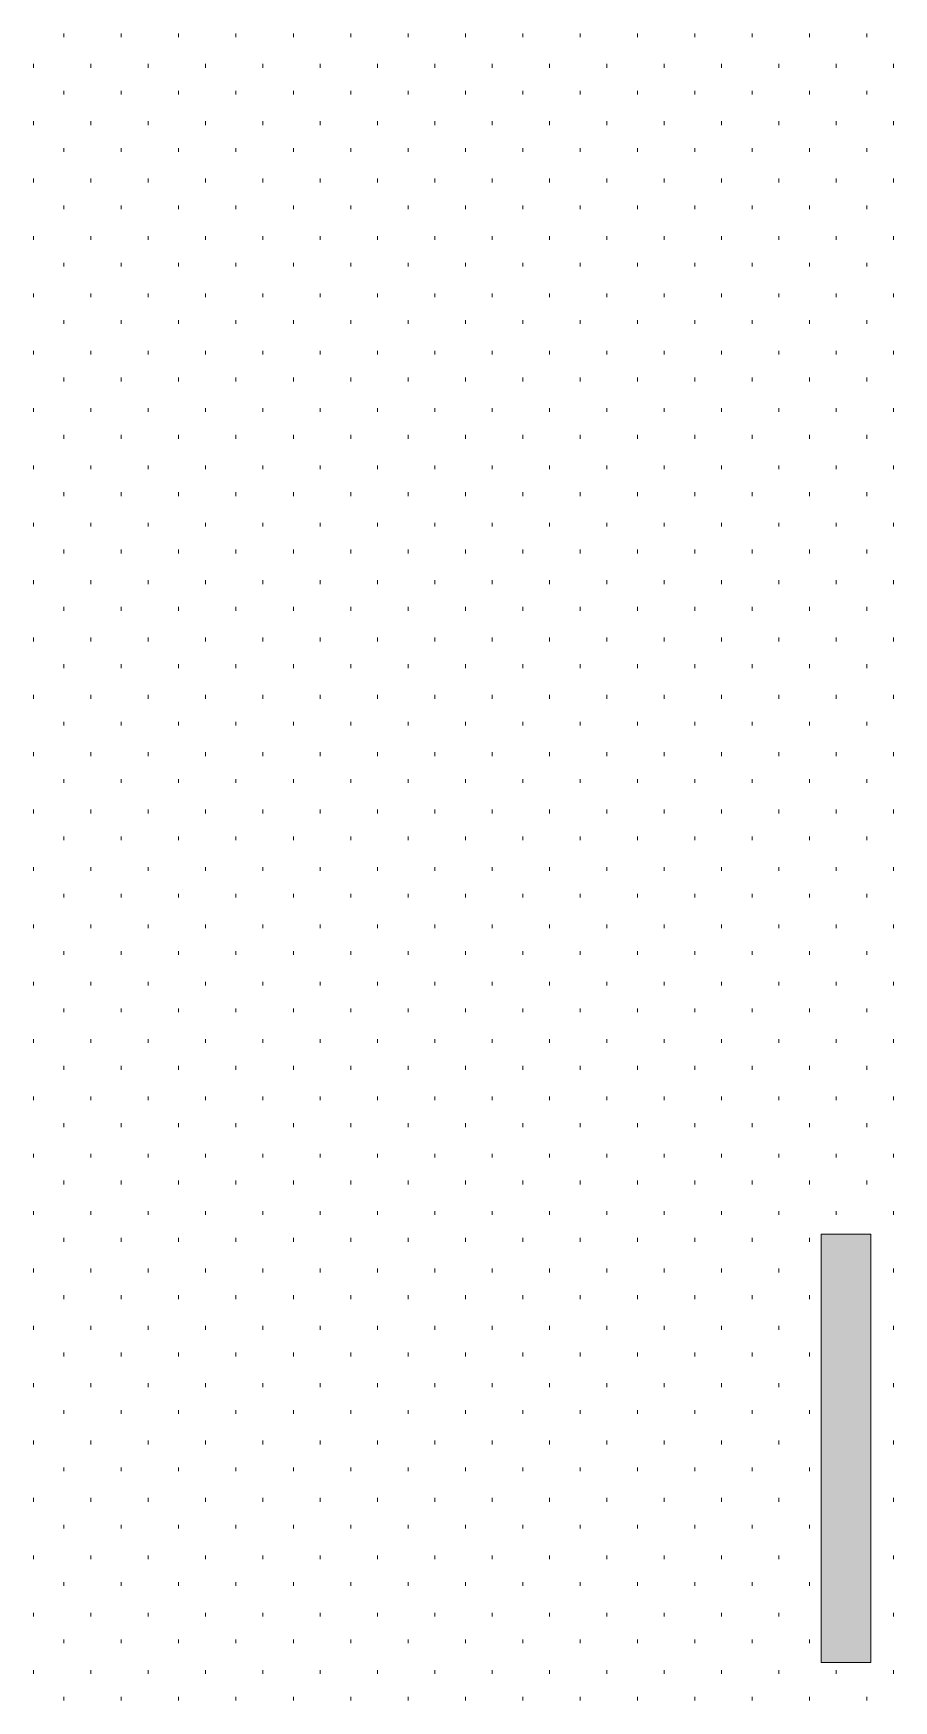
# Model space of a CAD drawing. Header units: inches. Extents: x -6061 to 13621, y -296 to 7483.
# Drawn here: x 12310.62 to 12328.64, y 699.77 to 734.69 of the extents above; entities that cross this region are included whole.
import ezdxf
from ezdxf.xclip import XClip

# ---------------------------------------------------------------- set-up
doc = ezdxf.new("R2010")
doc.units = ezdxf.units.IN
doc.header["$MEASUREMENT"] = 0
doc.header["$XCLIPFRAME"] = 0
doc.layers.get('0').update_dxf_attribs({"linetype": 'CONTINUOUS'})

# ---------------------------------------------------------------- blocks, each defined once
blk = doc.blocks.new('MF14391_3')
at = {"true_color": 0xffffff}
blk.add_hatch(color=7, dxfattribs=at).paths.add_polyline_path([(212.471, 477.986), (231.521, 477.986), (231.521, 527.431), (212.471, 527.431)])

msp = doc.modelspace()

# ---------------------------------------------------------------- linework, layer by layer
at = {"color": 7, "linetype": 'Continuous', "lineweight": 9, "true_color": 0xffffff}
for p, q in [((12311.26162, 734.60822), (12311.26162, 734.68831)), ((12312.46298, 734.60822), (12312.46298, 734.68831)), ((12313.66433, 734.60822), (12313.66433, 734.68831)), ((12314.86569, 734.60822), (12314.86569, 734.68831)), ((12316.06705, 734.60822), (12316.06705, 734.68831)), ((12317.26841, 734.60822), (12317.26841, 734.68831)), ((12318.46976, 734.60822), (12318.46976, 734.68831)), ((12319.67112, 734.60822), (12319.67112, 734.68831)), ((12320.87248, 734.60822), (12320.87248, 734.68831)), ((12322.07384, 734.60822), (12322.07384, 734.68831)), ((12323.27519, 734.60822), (12323.27519, 734.68831)), ((12324.47655, 734.60822), (12324.47655, 734.68831)), ((12325.67791, 734.60822), (12325.67791, 734.68831)), ((12326.87927, 734.60822), (12326.87927, 734.68831)), ((12328.08062, 734.60822), (12328.08062, 734.68831)), ((12310.6209, 733.9675), (12310.6209, 734.04759)), ((12311.82225, 733.9675), (12311.82225, 734.04759)), ((12313.02361, 733.9675), (12313.02361, 734.04759)), ((12314.22497, 733.9675), (12314.22497, 734.04759)), ((12315.42633, 733.9675), (12315.42633, 734.04759)), ((12316.62768, 733.9675), (12316.62768, 734.04759)), ((12317.82904, 733.9675), (12317.82904, 734.04759)), ((12319.0304, 733.9675), (12319.0304, 734.04759)), ((12320.23176, 733.9675), (12320.23176, 734.04759)), ((12321.43311, 733.9675), (12321.43311, 734.04759)), ((12322.63447, 733.9675), (12322.63447, 734.04759)), ((12323.83583, 733.9675), (12323.83583, 734.04759)), ((12325.03719, 733.9675), (12325.03719, 734.04759)), ((12326.23854, 733.9675), (12326.23854, 734.04759)), ((12327.4399, 733.9675), (12327.4399, 734.04759)), ((12328.64126, 733.9675), (12328.64126, 734.04759)), ((12311.26162, 733.40686), (12311.26162, 733.48696)), ((12312.46298, 733.40686), (12312.46298, 733.48696)), ((12313.66433, 733.40686), (12313.66433, 733.48696)), ((12314.86569, 733.40686), (12314.86569, 733.48696)), ((12316.06705, 733.40686), (12316.06705, 733.48696)), ((12317.26841, 733.40686), (12317.26841, 733.48696)), ((12318.46976, 733.40686), (12318.46976, 733.48696)), ((12319.67112, 733.40686), (12319.67112, 733.48696)), ((12320.87248, 733.40686), (12320.87248, 733.48696)), ((12322.07384, 733.40686), (12322.07384, 733.48696)), ((12323.27519, 733.40686), (12323.27519, 733.48696)), ((12324.47655, 733.40686), (12324.47655, 733.48696)), ((12325.67791, 733.40686), (12325.67791, 733.48696)), ((12326.87927, 733.40686), (12326.87927, 733.48696)), ((12328.08062, 733.40686), (12328.08062, 733.48696)), ((12310.6209, 732.76614), (12310.6209, 732.84623)), ((12311.82225, 732.76614), (12311.82225, 732.84623)), ((12313.02361, 732.76614), (12313.02361, 732.84623)), ((12314.22497, 732.76614), (12314.22497, 732.84623)), ((12315.42633, 732.76614), (12315.42633, 732.84623)), ((12316.62768, 732.76614), (12316.62768, 732.84623)), ((12317.82904, 732.76614), (12317.82904, 732.84623)), ((12319.0304, 732.76614), (12319.0304, 732.84623)), ((12320.23176, 732.76614), (12320.23176, 732.84623)), ((12321.43311, 732.76614), (12321.43311, 732.84623)), ((12322.63447, 732.76614), (12322.63447, 732.84623)), ((12323.83583, 732.76614), (12323.83583, 732.84623)), ((12325.03719, 732.76614), (12325.03719, 732.84623)), ((12326.23854, 732.76614), (12326.23854, 732.84623)), ((12327.4399, 732.76614), (12327.4399, 732.84623)), ((12328.64126, 732.76614), (12328.64126, 732.84623)), ((12311.26162, 732.20551), (12311.26162, 732.2856)), ((12312.46298, 732.20551), (12312.46298, 732.2856)), ((12313.66433, 732.20551), (12313.66433, 732.2856)), ((12314.86569, 732.20551), (12314.86569, 732.2856)), ((12316.06705, 732.20551), (12316.06705, 732.2856)), ((12317.26841, 732.20551), (12317.26841, 732.2856)), ((12318.46976, 732.20551), (12318.46976, 732.2856)), ((12319.67112, 732.20551), (12319.67112, 732.2856)), ((12320.87248, 732.20551), (12320.87248, 732.2856)), ((12322.07384, 732.20551), (12322.07384, 732.2856)), ((12323.27519, 732.20551), (12323.27519, 732.2856)), ((12324.47655, 732.20551), (12324.47655, 732.2856)), ((12325.67791, 732.20551), (12325.67791, 732.2856)), ((12326.87927, 732.20551), (12326.87927, 732.2856)), ((12328.08062, 732.20551), (12328.08062, 732.2856)), ((12310.6209, 731.56478), (12310.6209, 731.64487)), ((12311.82225, 731.56478), (12311.82225, 731.64487)), ((12313.02361, 731.56478), (12313.02361, 731.64487)), ((12314.22497, 731.56478), (12314.22497, 731.64487)), ((12315.42633, 731.56478), (12315.42633, 731.64487)), ((12316.62768, 731.56478), (12316.62768, 731.64487)), ((12317.82904, 731.56478), (12317.82904, 731.64487)), ((12319.0304, 731.56478), (12319.0304, 731.64487)), ((12320.23176, 731.56478), (12320.23176, 731.64487)), ((12321.43311, 731.56478), (12321.43311, 731.64487)), ((12322.63447, 731.56478), (12322.63447, 731.64487)), ((12323.83583, 731.56478), (12323.83583, 731.64487)), ((12325.03719, 731.56478), (12325.03719, 731.64487)), ((12326.23854, 731.56478), (12326.23854, 731.64487)), ((12327.4399, 731.56478), (12327.4399, 731.64487)), ((12328.64126, 731.56478), (12328.64126, 731.64487)), ((12311.26162, 731.00415), (12311.26162, 731.08424)), ((12312.46298, 731.00415), (12312.46298, 731.08424)), ((12313.66433, 731.00415), (12313.66433, 731.08424)), ((12314.86569, 731.00415), (12314.86569, 731.08424)), ((12316.06705, 731.00415), (12316.06705, 731.08424)), ((12317.26841, 731.00415), (12317.26841, 731.08424)), ((12318.46976, 731.00415), (12318.46976, 731.08424)), ((12319.67112, 731.00415), (12319.67112, 731.08424)), ((12320.87248, 731.00415), (12320.87248, 731.08424)), ((12322.07384, 731.00415), (12322.07384, 731.08424)), ((12323.27519, 731.00415), (12323.27519, 731.08424)), ((12324.47655, 731.00415), (12324.47655, 731.08424)), ((12325.67791, 731.00415), (12325.67791, 731.08424)), ((12326.87927, 731.00415), (12326.87927, 731.08424)), ((12328.08062, 731.00415), (12328.08062, 731.08424)), ((12310.6209, 730.36343), (12310.6209, 730.44352)), ((12311.82225, 730.36343), (12311.82225, 730.44352)), ((12313.02361, 730.36343), (12313.02361, 730.44352)), ((12314.22497, 730.36343), (12314.22497, 730.44352)), ((12315.42633, 730.36343), (12315.42633, 730.44352)), ((12316.62768, 730.36343), (12316.62768, 730.44352)), ((12317.82904, 730.36343), (12317.82904, 730.44352)), ((12319.0304, 730.36343), (12319.0304, 730.44352)), ((12320.23176, 730.36343), (12320.23176, 730.44352)), ((12321.43311, 730.36343), (12321.43311, 730.44352)), ((12322.63447, 730.36343), (12322.63447, 730.44352)), ((12323.83583, 730.36343), (12323.83583, 730.44352)), ((12325.03719, 730.36343), (12325.03719, 730.44352)), ((12326.23854, 730.36343), (12326.23854, 730.44352)), ((12327.4399, 730.36343), (12327.4399, 730.44352)), ((12328.64126, 730.36343), (12328.64126, 730.44352)), ((12311.26162, 729.80279), (12311.26162, 729.88288)), ((12312.46298, 729.80279), (12312.46298, 729.88288)), ((12313.66433, 729.80279), (12313.66433, 729.88288)), ((12314.86569, 729.80279), (12314.86569, 729.88288)), ((12316.06705, 729.80279), (12316.06705, 729.88288)), ((12317.26841, 729.80279), (12317.26841, 729.88288)), ((12318.46976, 729.80279), (12318.46976, 729.88288)), ((12319.67112, 729.80279), (12319.67112, 729.88288)), ((12320.87248, 729.80279), (12320.87248, 729.88288)), ((12322.07384, 729.80279), (12322.07384, 729.88288)), ((12323.27519, 729.80279), (12323.27519, 729.88288)), ((12324.47655, 729.80279), (12324.47655, 729.88288)), ((12325.67791, 729.80279), (12325.67791, 729.88288)), ((12326.87927, 729.80279), (12326.87927, 729.88288)), ((12328.08062, 729.80279), (12328.08062, 729.88288)), ((12310.6209, 729.16207), (12310.6209, 729.24216)), ((12311.82225, 729.16207), (12311.82225, 729.24216)), ((12313.02361, 729.16207), (12313.02361, 729.24216)), ((12314.22497, 729.16207), (12314.22497, 729.24216)), ((12315.42633, 729.16207), (12315.42633, 729.24216)), ((12316.62768, 729.16207), (12316.62768, 729.24216)), ((12317.82904, 729.16207), (12317.82904, 729.24216)), ((12319.0304, 729.16207), (12319.0304, 729.24216)), ((12320.23176, 729.16207), (12320.23176, 729.24216)), ((12321.43311, 729.16207), (12321.43311, 729.24216)), ((12322.63447, 729.16207), (12322.63447, 729.24216)), ((12323.83583, 729.16207), (12323.83583, 729.24216)), ((12325.03719, 729.16207), (12325.03719, 729.24216)), ((12326.23854, 729.16207), (12326.23854, 729.24216)), ((12327.4399, 729.16207), (12327.4399, 729.24216)), ((12328.64126, 729.16207), (12328.64126, 729.24216)), ((12311.26162, 728.60143), (12311.26162, 728.68153)), ((12312.46298, 728.60143), (12312.46298, 728.68153)), ((12313.66433, 728.60143), (12313.66433, 728.68153)), ((12314.86569, 728.60143), (12314.86569, 728.68153)), ((12316.06705, 728.60143), (12316.06705, 728.68153)), ((12317.26841, 728.60143), (12317.26841, 728.68153)), ((12318.46976, 728.60143), (12318.46976, 728.68153)), ((12319.67112, 728.60143), (12319.67112, 728.68153)), ((12320.87248, 728.60143), (12320.87248, 728.68153)), ((12322.07384, 728.60143), (12322.07384, 728.68153)), ((12323.27519, 728.60143), (12323.27519, 728.68153)), ((12324.47655, 728.60143), (12324.47655, 728.68153)), ((12325.67791, 728.60143), (12325.67791, 728.68153)), ((12326.87927, 728.60143), (12326.87927, 728.68153)), ((12328.08062, 728.60143), (12328.08062, 728.68153)), ((12310.6209, 727.96071), (12310.6209, 728.0408)), ((12311.82225, 727.96071), (12311.82225, 728.0408)), ((12313.02361, 727.96071), (12313.02361, 728.0408)), ((12314.22497, 727.96071), (12314.22497, 728.0408)), ((12315.42633, 727.96071), (12315.42633, 728.0408)), ((12316.62768, 727.96071), (12316.62768, 728.0408)), ((12317.82904, 727.96071), (12317.82904, 728.0408)), ((12319.0304, 727.96071), (12319.0304, 728.0408)), ((12320.23176, 727.96071), (12320.23176, 728.0408)), ((12321.43311, 727.96071), (12321.43311, 728.0408)), ((12322.63447, 727.96071), (12322.63447, 728.0408)), ((12323.83583, 727.96071), (12323.83583, 728.0408)), ((12325.03719, 727.96071), (12325.03719, 728.0408)), ((12326.23854, 727.96071), (12326.23854, 728.0408)), ((12327.4399, 727.96071), (12327.4399, 728.0408)), ((12328.64126, 727.96071), (12328.64126, 728.0408)), ((12311.26162, 727.40008), (12311.26162, 727.48017)), ((12312.46298, 727.40008), (12312.46298, 727.48017)), ((12313.66433, 727.40008), (12313.66433, 727.48017)), ((12314.86569, 727.40008), (12314.86569, 727.48017)), ((12316.06705, 727.40008), (12316.06705, 727.48017)), ((12317.26841, 727.40008), (12317.26841, 727.48017)), ((12318.46976, 727.40008), (12318.46976, 727.48017)), ((12319.67112, 727.40008), (12319.67112, 727.48017)), ((12320.87248, 727.40008), (12320.87248, 727.48017)), ((12322.07384, 727.40008), (12322.07384, 727.48017)), ((12323.27519, 727.40008), (12323.27519, 727.48017)), ((12324.47655, 727.40008), (12324.47655, 727.48017)), ((12325.67791, 727.40008), (12325.67791, 727.48017)), ((12326.87927, 727.40008), (12326.87927, 727.48017)), ((12328.08062, 727.40008), (12328.08062, 727.48017)), ((12310.6209, 726.75935), (12310.6209, 726.83944)), ((12311.82225, 726.75935), (12311.82225, 726.83944)), ((12313.02361, 726.75935), (12313.02361, 726.83944)), ((12314.22497, 726.75935), (12314.22497, 726.83944)), ((12315.42633, 726.75935), (12315.42633, 726.83944)), ((12316.62768, 726.75935), (12316.62768, 726.83944)), ((12317.82904, 726.75935), (12317.82904, 726.83944)), ((12319.0304, 726.75935), (12319.0304, 726.83944)), ((12320.23176, 726.75935), (12320.23176, 726.83944)), ((12321.43311, 726.75935), (12321.43311, 726.83944)), ((12322.63447, 726.75935), (12322.63447, 726.83944)), ((12323.83583, 726.75935), (12323.83583, 726.83944)), ((12325.03719, 726.75935), (12325.03719, 726.83944)), ((12326.23854, 726.75935), (12326.23854, 726.83944)), ((12327.4399, 726.75935), (12327.4399, 726.83944)), ((12328.64126, 726.75935), (12328.64126, 726.83944)), ((12311.26162, 726.19872), (12311.26162, 726.27881)), ((12312.46298, 726.19872), (12312.46298, 726.27881)), ((12313.66433, 726.19872), (12313.66433, 726.27881)), ((12314.86569, 726.19872), (12314.86569, 726.27881)), ((12316.06705, 726.19872), (12316.06705, 726.27881)), ((12317.26841, 726.19872), (12317.26841, 726.27881)), ((12318.46976, 726.19872), (12318.46976, 726.27881)), ((12319.67112, 726.19872), (12319.67112, 726.27881)), ((12320.87248, 726.19872), (12320.87248, 726.27881)), ((12322.07384, 726.19872), (12322.07384, 726.27881)), ((12323.27519, 726.19872), (12323.27519, 726.27881)), ((12324.47655, 726.19872), (12324.47655, 726.27881)), ((12325.67791, 726.19872), (12325.67791, 726.27881)), ((12326.87927, 726.19872), (12326.87927, 726.27881)), ((12328.08062, 726.19872), (12328.08062, 726.27881)), ((12310.6209, 725.558), (12310.6209, 725.63809)), ((12311.82225, 725.558), (12311.82225, 725.63809)), ((12313.02361, 725.558), (12313.02361, 725.63809)), ((12314.22497, 725.558), (12314.22497, 725.63809)), ((12315.42633, 725.558), (12315.42633, 725.63809)), ((12316.62768, 725.558), (12316.62768, 725.63809)), ((12317.82904, 725.558), (12317.82904, 725.63809)), ((12319.0304, 725.558), (12319.0304, 725.63809)), ((12320.23176, 725.558), (12320.23176, 725.63809)), ((12321.43311, 725.558), (12321.43311, 725.63809)), ((12322.63447, 725.558), (12322.63447, 725.63809)), ((12323.83583, 725.558), (12323.83583, 725.63809)), ((12325.03719, 725.558), (12325.03719, 725.63809)), ((12326.23854, 725.558), (12326.23854, 725.63809)), ((12327.4399, 725.558), (12327.4399, 725.63809)), ((12328.64126, 725.558), (12328.64126, 725.63809)), ((12311.26162, 724.99736), (12311.26162, 725.07745)), ((12312.46298, 724.99736), (12312.46298, 725.07745)), ((12313.66433, 724.99736), (12313.66433, 725.07745)), ((12314.86569, 724.99736), (12314.86569, 725.07745)), ((12316.06705, 724.99736), (12316.06705, 725.07745)), ((12317.26841, 724.99736), (12317.26841, 725.07745)), ((12318.46976, 724.99736), (12318.46976, 725.07745)), ((12319.67112, 724.99736), (12319.67112, 725.07745)), ((12320.87248, 724.99736), (12320.87248, 725.07745)), ((12322.07384, 724.99736), (12322.07384, 725.07745)), ((12323.27519, 724.99736), (12323.27519, 725.07745)), ((12324.47655, 724.99736), (12324.47655, 725.07745)), ((12325.67791, 724.99736), (12325.67791, 725.07745)), ((12326.87927, 724.99736), (12326.87927, 725.07745)), ((12328.08062, 724.99736), (12328.08062, 725.07745)), ((12310.6209, 724.35664), (12310.6209, 724.43673)), ((12311.82225, 724.35664), (12311.82225, 724.43673)), ((12313.02361, 724.35664), (12313.02361, 724.43673)), ((12314.22497, 724.35664), (12314.22497, 724.43673)), ((12315.42633, 724.35664), (12315.42633, 724.43673)), ((12316.62768, 724.35664), (12316.62768, 724.43673)), ((12317.82904, 724.35664), (12317.82904, 724.43673)), ((12319.0304, 724.35664), (12319.0304, 724.43673)), ((12320.23176, 724.35664), (12320.23176, 724.43673)), ((12321.43311, 724.35664), (12321.43311, 724.43673)), ((12322.63447, 724.35664), (12322.63447, 724.43673)), ((12323.83583, 724.35664), (12323.83583, 724.43673)), ((12325.03719, 724.35664), (12325.03719, 724.43673)), ((12326.23854, 724.35664), (12326.23854, 724.43673)), ((12327.4399, 724.35664), (12327.4399, 724.43673)), ((12328.64126, 724.35664), (12328.64126, 724.43673)), ((12311.26162, 723.79601), (12311.26162, 723.8761)), ((12312.46298, 723.79601), (12312.46298, 723.8761)), ((12313.66433, 723.79601), (12313.66433, 723.8761)), ((12314.86569, 723.79601), (12314.86569, 723.8761)), ((12316.06705, 723.79601), (12316.06705, 723.8761)), ((12317.26841, 723.79601), (12317.26841, 723.8761)), ((12318.46976, 723.79601), (12318.46976, 723.8761)), ((12319.67112, 723.79601), (12319.67112, 723.8761)), ((12320.87248, 723.79601), (12320.87248, 723.8761)), ((12322.07384, 723.79601), (12322.07384, 723.8761)), ((12323.27519, 723.79601), (12323.27519, 723.8761)), ((12324.47655, 723.79601), (12324.47655, 723.8761)), ((12325.67791, 723.79601), (12325.67791, 723.8761)), ((12326.87927, 723.79601), (12326.87927, 723.8761)), ((12328.08062, 723.79601), (12328.08062, 723.8761)), ((12310.6209, 723.15528), (12310.6209, 723.23537)), ((12311.82225, 723.15528), (12311.82225, 723.23537)), ((12313.02361, 723.15528), (12313.02361, 723.23537)), ((12314.22497, 723.15528), (12314.22497, 723.23537)), ((12315.42633, 723.15528), (12315.42633, 723.23537)), ((12316.62768, 723.15528), (12316.62768, 723.23537)), ((12317.82904, 723.15528), (12317.82904, 723.23537)), ((12319.0304, 723.15528), (12319.0304, 723.23537)), ((12320.23176, 723.15528), (12320.23176, 723.23537)), ((12321.43311, 723.15528), (12321.43311, 723.23537)), ((12322.63447, 723.15528), (12322.63447, 723.23537)), ((12323.83583, 723.15528), (12323.83583, 723.23537)), ((12325.03719, 723.15528), (12325.03719, 723.23537)), ((12326.23854, 723.15528), (12326.23854, 723.23537)), ((12327.4399, 723.15528), (12327.4399, 723.23537)), ((12328.64126, 723.15528), (12328.64126, 723.23537)), ((12311.26162, 722.59465), (12311.26162, 722.67474)), ((12312.46298, 722.59465), (12312.46298, 722.67474)), ((12313.66433, 722.59465), (12313.66433, 722.67474)), ((12314.86569, 722.59465), (12314.86569, 722.67474)), ((12316.06705, 722.59465), (12316.06705, 722.67474)), ((12317.26841, 722.59465), (12317.26841, 722.67474)), ((12318.46976, 722.59465), (12318.46976, 722.67474)), ((12319.67112, 722.59465), (12319.67112, 722.67474)), ((12320.87248, 722.59465), (12320.87248, 722.67474)), ((12322.07384, 722.59465), (12322.07384, 722.67474)), ((12323.27519, 722.59465), (12323.27519, 722.67474)), ((12324.47655, 722.59465), (12324.47655, 722.67474)), ((12325.67791, 722.59465), (12325.67791, 722.67474)), ((12326.87927, 722.59465), (12326.87927, 722.67474)), ((12328.08062, 722.59465), (12328.08062, 722.67474)), ((12310.6209, 721.95392), (12310.6209, 722.03401)), ((12311.82225, 721.95392), (12311.82225, 722.03401)), ((12313.02361, 721.95392), (12313.02361, 722.03401)), ((12314.22497, 721.95392), (12314.22497, 722.03401)), ((12315.42633, 721.95392), (12315.42633, 722.03401)), ((12316.62768, 721.95392), (12316.62768, 722.03401)), ((12317.82904, 721.95392), (12317.82904, 722.03401)), ((12319.0304, 721.95392), (12319.0304, 722.03401)), ((12320.23176, 721.95392), (12320.23176, 722.03401)), ((12321.43311, 721.95392), (12321.43311, 722.03401)), ((12322.63447, 721.95392), (12322.63447, 722.03401)), ((12323.83583, 721.95392), (12323.83583, 722.03401)), ((12325.03719, 721.95392), (12325.03719, 722.03401)), ((12326.23854, 721.95392), (12326.23854, 722.03401)), ((12327.4399, 721.95392), (12327.4399, 722.03401)), ((12328.64126, 721.95392), (12328.64126, 722.03401)), ((12311.26162, 721.39329), (12311.26162, 721.47338)), ((12312.46298, 721.39329), (12312.46298, 721.47338)), ((12313.66433, 721.39329), (12313.66433, 721.47338)), ((12314.86569, 721.39329), (12314.86569, 721.47338)), ((12316.06705, 721.39329), (12316.06705, 721.47338)), ((12317.26841, 721.39329), (12317.26841, 721.47338)), ((12318.46976, 721.39329), (12318.46976, 721.47338)), ((12319.67112, 721.39329), (12319.67112, 721.47338)), ((12320.87248, 721.39329), (12320.87248, 721.47338)), ((12322.07384, 721.39329), (12322.07384, 721.47338)), ((12323.27519, 721.39329), (12323.27519, 721.47338)), ((12324.47655, 721.39329), (12324.47655, 721.47338)), ((12325.67791, 721.39329), (12325.67791, 721.47338)), ((12326.87927, 721.39329), (12326.87927, 721.47338)), ((12328.08062, 721.39329), (12328.08062, 721.47338)), ((12310.6209, 720.75257), (12310.6209, 720.83266)), ((12311.82225, 720.75257), (12311.82225, 720.83266)), ((12313.02361, 720.75257), (12313.02361, 720.83266)), ((12314.22497, 720.75257), (12314.22497, 720.83266)), ((12315.42633, 720.75257), (12315.42633, 720.83266)), ((12316.62768, 720.75257), (12316.62768, 720.83266)), ((12317.82904, 720.75257), (12317.82904, 720.83266)), ((12319.0304, 720.75257), (12319.0304, 720.83266)), ((12320.23176, 720.75257), (12320.23176, 720.83266)), ((12321.43311, 720.75257), (12321.43311, 720.83266)), ((12322.63447, 720.75257), (12322.63447, 720.83266)), ((12323.83583, 720.75257), (12323.83583, 720.83266)), ((12325.03719, 720.75257), (12325.03719, 720.83266)), ((12326.23854, 720.75257), (12326.23854, 720.83266)), ((12327.4399, 720.75257), (12327.4399, 720.83266)), ((12328.64126, 720.75257), (12328.64126, 720.83266)), ((12311.26162, 720.19193), (12311.26162, 720.27202)), ((12312.46298, 720.19193), (12312.46298, 720.27202)), ((12313.66433, 720.19193), (12313.66433, 720.27202)), ((12314.86569, 720.19193), (12314.86569, 720.27202)), ((12316.06705, 720.19193), (12316.06705, 720.27202)), ((12317.26841, 720.19193), (12317.26841, 720.27202)), ((12318.46976, 720.19193), (12318.46976, 720.27202)), ((12319.67112, 720.19193), (12319.67112, 720.27202)), ((12320.87248, 720.19193), (12320.87248, 720.27202)), ((12322.07384, 720.19193), (12322.07384, 720.27202)), ((12323.27519, 720.19193), (12323.27519, 720.27202)), ((12324.47655, 720.19193), (12324.47655, 720.27202)), ((12325.67791, 720.19193), (12325.67791, 720.27202)), ((12326.87927, 720.19193), (12326.87927, 720.27202)), ((12328.08062, 720.19193), (12328.08062, 720.27202)), ((12310.6209, 719.55121), (12310.6209, 719.6313)), ((12311.82225, 719.55121), (12311.82225, 719.6313)), ((12313.02361, 719.55121), (12313.02361, 719.6313)), ((12314.22497, 719.55121), (12314.22497, 719.6313)), ((12315.42633, 719.55121), (12315.42633, 719.6313)), ((12316.62768, 719.55121), (12316.62768, 719.6313)), ((12317.82904, 719.55121), (12317.82904, 719.6313)), ((12319.0304, 719.55121), (12319.0304, 719.6313)), ((12320.23176, 719.55121), (12320.23176, 719.6313)), ((12321.43311, 719.55121), (12321.43311, 719.6313)), ((12322.63447, 719.55121), (12322.63447, 719.6313)), ((12323.83583, 719.55121), (12323.83583, 719.6313)), ((12325.03719, 719.55121), (12325.03719, 719.6313)), ((12326.23854, 719.55121), (12326.23854, 719.6313)), ((12327.4399, 719.55121), (12327.4399, 719.6313)), ((12328.64126, 719.55121), (12328.64126, 719.6313)), ((12311.26162, 718.99058), (12311.26162, 719.07067)), ((12312.46298, 718.99058), (12312.46298, 719.07067)), ((12313.66433, 718.99058), (12313.66433, 719.07067)), ((12314.86569, 718.99058), (12314.86569, 719.07067)), ((12316.06705, 718.99058), (12316.06705, 719.07067)), ((12317.26841, 718.99058), (12317.26841, 719.07067)), ((12318.46976, 718.99058), (12318.46976, 719.07067)), ((12319.67112, 718.99058), (12319.67112, 719.07067)), ((12320.87248, 718.99058), (12320.87248, 719.07067)), ((12322.07384, 718.99058), (12322.07384, 719.07067)), ((12323.27519, 718.99058), (12323.27519, 719.07067)), ((12324.47655, 718.99058), (12324.47655, 719.07067)), ((12325.67791, 718.99058), (12325.67791, 719.07067)), ((12326.87927, 718.99058), (12326.87927, 719.07067)), ((12328.08062, 718.99058), (12328.08062, 719.07067)), ((12310.6209, 718.34985), (12310.6209, 718.42994)), ((12311.82225, 718.34985), (12311.82225, 718.42994)), ((12313.02361, 718.34985), (12313.02361, 718.42994)), ((12314.22497, 718.34985), (12314.22497, 718.42994)), ((12315.42633, 718.34985), (12315.42633, 718.42994)), ((12316.62768, 718.34985), (12316.62768, 718.42994)), ((12317.82904, 718.34985), (12317.82904, 718.42994)), ((12319.0304, 718.34985), (12319.0304, 718.42994)), ((12320.23176, 718.34985), (12320.23176, 718.42994)), ((12321.43311, 718.34985), (12321.43311, 718.42994)), ((12322.63447, 718.34985), (12322.63447, 718.42994)), ((12323.83583, 718.34985), (12323.83583, 718.42994)), ((12325.03719, 718.34985), (12325.03719, 718.42994)), ((12326.23854, 718.34985), (12326.23854, 718.42994)), ((12327.4399, 718.34985), (12327.4399, 718.42994)), ((12328.64126, 718.34985), (12328.64126, 718.42994)), ((12311.26162, 717.78922), (12311.26162, 717.86931)), ((12312.46298, 717.78922), (12312.46298, 717.86931)), ((12313.66433, 717.78922), (12313.66433, 717.86931)), ((12314.86569, 717.78922), (12314.86569, 717.86931)), ((12316.06705, 717.78922), (12316.06705, 717.86931)), ((12317.26841, 717.78922), (12317.26841, 717.86931)), ((12318.46976, 717.78922), (12318.46976, 717.86931)), ((12319.67112, 717.78922), (12319.67112, 717.86931)), ((12320.87248, 717.78922), (12320.87248, 717.86931)), ((12322.07384, 717.78922), (12322.07384, 717.86931)), ((12323.27519, 717.78922), (12323.27519, 717.86931)), ((12324.47655, 717.78922), (12324.47655, 717.86931)), ((12325.67791, 717.78922), (12325.67791, 717.86931)), ((12326.87927, 717.78922), (12326.87927, 717.86931)), ((12328.08062, 717.78922), (12328.08062, 717.86931)), ((12310.6209, 717.14849), (12310.6209, 717.22858)), ((12311.82225, 717.14849), (12311.82225, 717.22858)), ((12313.02361, 717.14849), (12313.02361, 717.22858)), ((12314.22497, 717.14849), (12314.22497, 717.22858)), ((12315.42633, 717.14849), (12315.42633, 717.22858)), ((12316.62768, 717.14849), (12316.62768, 717.22858)), ((12317.82904, 717.14849), (12317.82904, 717.22858)), ((12319.0304, 717.14849), (12319.0304, 717.22858)), ((12320.23176, 717.14849), (12320.23176, 717.22858)), ((12321.43311, 717.14849), (12321.43311, 717.22858)), ((12322.63447, 717.14849), (12322.63447, 717.22858)), ((12323.83583, 717.14849), (12323.83583, 717.22858)), ((12325.03719, 717.14849), (12325.03719, 717.22858)), ((12326.23854, 717.14849), (12326.23854, 717.22858)), ((12327.4399, 717.14849), (12327.4399, 717.22858)), ((12328.64126, 717.14849), (12328.64126, 717.22858)), ((12311.26162, 716.58786), (12311.26162, 716.66795)), ((12312.46298, 716.58786), (12312.46298, 716.66795)), ((12313.66433, 716.58786), (12313.66433, 716.66795)), ((12314.86569, 716.58786), (12314.86569, 716.66795)), ((12316.06705, 716.58786), (12316.06705, 716.66795)), ((12317.26841, 716.58786), (12317.26841, 716.66795)), ((12318.46976, 716.58786), (12318.46976, 716.66795)), ((12319.67112, 716.58786), (12319.67112, 716.66795)), ((12320.87248, 716.58786), (12320.87248, 716.66795)), ((12322.07384, 716.58786), (12322.07384, 716.66795)), ((12323.27519, 716.58786), (12323.27519, 716.66795)), ((12324.47655, 716.58786), (12324.47655, 716.66795)), ((12325.67791, 716.58786), (12325.67791, 716.66795)), ((12326.87927, 716.58786), (12326.87927, 716.66795)), ((12328.08062, 716.58786), (12328.08062, 716.66795)), ((12310.6209, 715.94714), (12310.6209, 716.02723)), ((12311.82225, 715.94714), (12311.82225, 716.02723)), ((12313.02361, 715.94714), (12313.02361, 716.02723)), ((12314.22497, 715.94714), (12314.22497, 716.02723)), ((12315.42633, 715.94714), (12315.42633, 716.02723)), ((12316.62768, 715.94714), (12316.62768, 716.02723)), ((12317.82904, 715.94714), (12317.82904, 716.02723)), ((12319.0304, 715.94714), (12319.0304, 716.02723)), ((12320.23176, 715.94714), (12320.23176, 716.02723)), ((12321.43311, 715.94714), (12321.43311, 716.02723)), ((12322.63447, 715.94714), (12322.63447, 716.02723)), ((12323.83583, 715.94714), (12323.83583, 716.02723)), ((12325.03719, 715.94714), (12325.03719, 716.02723)), ((12326.23854, 715.94714), (12326.23854, 716.02723)), ((12327.4399, 715.94714), (12327.4399, 716.02723)), ((12328.64126, 715.94714), (12328.64126, 716.02723)), ((12311.26162, 715.3865), (12311.26162, 715.46659)), ((12312.46298, 715.3865), (12312.46298, 715.46659)), ((12313.66433, 715.3865), (12313.66433, 715.46659)), ((12314.86569, 715.3865), (12314.86569, 715.46659)), ((12316.06705, 715.3865), (12316.06705, 715.46659)), ((12317.26841, 715.3865), (12317.26841, 715.46659)), ((12318.46976, 715.3865), (12318.46976, 715.46659)), ((12319.67112, 715.3865), (12319.67112, 715.46659)), ((12320.87248, 715.3865), (12320.87248, 715.46659)), ((12322.07384, 715.3865), (12322.07384, 715.46659)), ((12323.27519, 715.3865), (12323.27519, 715.46659)), ((12324.47655, 715.3865), (12324.47655, 715.46659)), ((12325.67791, 715.3865), (12325.67791, 715.46659)), ((12326.87927, 715.3865), (12326.87927, 715.46659)), ((12328.08062, 715.3865), (12328.08062, 715.46659)), ((12310.6209, 714.74578), (12310.6209, 714.82587)), ((12311.82225, 714.74578), (12311.82225, 714.82587)), ((12313.02361, 714.74578), (12313.02361, 714.82587)), ((12314.22497, 714.74578), (12314.22497, 714.82587)), ((12315.42633, 714.74578), (12315.42633, 714.82587)), ((12316.62768, 714.74578), (12316.62768, 714.82587)), ((12317.82904, 714.74578), (12317.82904, 714.82587)), ((12319.0304, 714.74578), (12319.0304, 714.82587)), ((12320.23176, 714.74578), (12320.23176, 714.82587)), ((12321.43311, 714.74578), (12321.43311, 714.82587)), ((12322.63447, 714.74578), (12322.63447, 714.82587)), ((12323.83583, 714.74578), (12323.83583, 714.82587)), ((12325.03719, 714.74578), (12325.03719, 714.82587)), ((12326.23854, 714.74578), (12326.23854, 714.82587)), ((12327.4399, 714.74578), (12327.4399, 714.82587)), ((12328.64126, 714.74578), (12328.64126, 714.82587)), ((12311.26162, 714.18515), (12311.26162, 714.26524)), ((12312.46298, 714.18515), (12312.46298, 714.26524)), ((12313.66433, 714.18515), (12313.66433, 714.26524)), ((12314.86569, 714.18515), (12314.86569, 714.26524)), ((12316.06705, 714.18515), (12316.06705, 714.26524)), ((12317.26841, 714.18515), (12317.26841, 714.26524)), ((12318.46976, 714.18515), (12318.46976, 714.26524)), ((12319.67112, 714.18515), (12319.67112, 714.26524)), ((12320.87248, 714.18515), (12320.87248, 714.26524)), ((12322.07384, 714.18515), (12322.07384, 714.26524)), ((12323.27519, 714.18515), (12323.27519, 714.26524)), ((12324.47655, 714.18515), (12324.47655, 714.26524)), ((12325.67791, 714.18515), (12325.67791, 714.26524)), ((12326.87927, 714.18515), (12326.87927, 714.26524)), ((12328.08062, 714.18515), (12328.08062, 714.26524)), ((12310.6209, 713.54442), (12310.6209, 713.62451)), ((12311.82225, 713.54442), (12311.82225, 713.62451)), ((12313.02361, 713.54442), (12313.02361, 713.62451)), ((12314.22497, 713.54442), (12314.22497, 713.62451)), ((12315.42633, 713.54442), (12315.42633, 713.62451)), ((12316.62768, 713.54442), (12316.62768, 713.62451)), ((12317.82904, 713.54442), (12317.82904, 713.62451)), ((12319.0304, 713.54442), (12319.0304, 713.62451)), ((12320.23176, 713.54442), (12320.23176, 713.62451)), ((12321.43311, 713.54442), (12321.43311, 713.62451)), ((12322.63447, 713.54442), (12322.63447, 713.62451)), ((12323.83583, 713.54442), (12323.83583, 713.62451)), ((12325.03719, 713.54442), (12325.03719, 713.62451)), ((12326.23854, 713.54442), (12326.23854, 713.62451)), ((12327.4399, 713.54442), (12327.4399, 713.62451)), ((12328.64126, 713.54442), (12328.64126, 713.62451)), ((12311.26162, 712.98379), (12311.26162, 713.06388)), ((12312.46298, 712.98379), (12312.46298, 713.06388)), ((12313.66433, 712.98379), (12313.66433, 713.06388)), ((12314.86569, 712.98379), (12314.86569, 713.06388)), ((12316.06705, 712.98379), (12316.06705, 713.06388)), ((12317.26841, 712.98379), (12317.26841, 713.06388)), ((12318.46976, 712.98379), (12318.46976, 713.06388)), ((12319.67112, 712.98379), (12319.67112, 713.06388)), ((12320.87248, 712.98379), (12320.87248, 713.06388)), ((12322.07384, 712.98379), (12322.07384, 713.06388)), ((12323.27519, 712.98379), (12323.27519, 713.06388)), ((12324.47655, 712.98379), (12324.47655, 713.06388)), ((12325.67791, 712.98379), (12325.67791, 713.06388)), ((12326.87927, 712.98379), (12326.87927, 713.06388)), ((12328.08062, 712.98379), (12328.08062, 713.06388)), ((12310.6209, 712.34306), (12310.6209, 712.42315)), ((12311.82225, 712.34306), (12311.82225, 712.42315)), ((12313.02361, 712.34306), (12313.02361, 712.42315)), ((12314.22497, 712.34306), (12314.22497, 712.42315)), ((12315.42633, 712.34306), (12315.42633, 712.42315)), ((12316.62768, 712.34306), (12316.62768, 712.42315)), ((12317.82904, 712.34306), (12317.82904, 712.42315)), ((12319.0304, 712.34306), (12319.0304, 712.42315)), ((12320.23176, 712.34306), (12320.23176, 712.42315)), ((12321.43311, 712.34306), (12321.43311, 712.42315)), ((12322.63447, 712.34306), (12322.63447, 712.42315)), ((12323.83583, 712.34306), (12323.83583, 712.42315)), ((12325.03719, 712.34306), (12325.03719, 712.42315)), ((12326.23854, 712.34306), (12326.23854, 712.42315)), ((12327.4399, 712.34306), (12327.4399, 712.42315)), ((12328.64126, 712.34306), (12328.64126, 712.42315)), ((12311.26162, 711.78243), (12311.26162, 711.86252)), ((12312.46298, 711.78243), (12312.46298, 711.86252)), ((12313.66433, 711.78243), (12313.66433, 711.86252)), ((12314.86569, 711.78243), (12314.86569, 711.86252)), ((12316.06705, 711.78243), (12316.06705, 711.86252)), ((12317.26841, 711.78243), (12317.26841, 711.86252)), ((12318.46976, 711.78243), (12318.46976, 711.86252)), ((12319.67112, 711.78243), (12319.67112, 711.86252)), ((12320.87248, 711.78243), (12320.87248, 711.86252)), ((12322.07384, 711.78243), (12322.07384, 711.86252)), ((12323.27519, 711.78243), (12323.27519, 711.86252)), ((12324.47655, 711.78243), (12324.47655, 711.86252)), ((12325.67791, 711.78243), (12325.67791, 711.86252)), ((12326.87927, 711.78243), (12326.87927, 711.86252)), ((12328.08062, 711.78243), (12328.08062, 711.86252)), ((12310.6209, 711.14171), (12310.6209, 711.2218)), ((12311.82225, 711.14171), (12311.82225, 711.2218)), ((12313.02361, 711.14171), (12313.02361, 711.2218)), ((12314.22497, 711.14171), (12314.22497, 711.2218)), ((12315.42633, 711.14171), (12315.42633, 711.2218)), ((12316.62768, 711.14171), (12316.62768, 711.2218)), ((12317.82904, 711.14171), (12317.82904, 711.2218)), ((12319.0304, 711.14171), (12319.0304, 711.2218)), ((12320.23176, 711.14171), (12320.23176, 711.2218)), ((12321.43311, 711.14171), (12321.43311, 711.2218)), ((12322.63447, 711.14171), (12322.63447, 711.2218)), ((12323.83583, 711.14171), (12323.83583, 711.2218)), ((12325.03719, 711.14171), (12325.03719, 711.2218)), ((12326.23854, 711.14171), (12326.23854, 711.2218)), ((12327.4399, 711.14171), (12327.4399, 711.2218)), ((12328.64126, 711.14171), (12328.64126, 711.2218)), ((12311.26162, 710.58107), (12311.26162, 710.66116)), ((12312.46298, 710.58107), (12312.46298, 710.66116)), ((12313.66433, 710.58107), (12313.66433, 710.66116)), ((12314.86569, 710.58107), (12314.86569, 710.66116)), ((12316.06705, 710.58107), (12316.06705, 710.66116)), ((12317.26841, 710.58107), (12317.26841, 710.66116)), ((12318.46976, 710.58107), (12318.46976, 710.66116)), ((12319.67112, 710.58107), (12319.67112, 710.66116)), ((12320.87248, 710.58107), (12320.87248, 710.66116)), ((12322.07384, 710.58107), (12322.07384, 710.66116)), ((12323.27519, 710.58107), (12323.27519, 710.66116)), ((12324.47655, 710.58107), (12324.47655, 710.66116)), ((12325.67791, 710.58107), (12325.67791, 710.66116)), ((12326.87927, 710.58107), (12326.87927, 710.66116)), ((12328.08062, 710.58107), (12328.08062, 710.66116)), ((12310.6209, 709.94035), (12310.6209, 710.02044)), ((12311.82225, 709.94035), (12311.82225, 710.02044)), ((12313.02361, 709.94035), (12313.02361, 710.02044)), ((12314.22497, 709.94035), (12314.22497, 710.02044)), ((12315.42633, 709.94035), (12315.42633, 710.02044)), ((12316.62768, 709.94035), (12316.62768, 710.02044)), ((12317.82904, 709.94035), (12317.82904, 710.02044)), ((12319.0304, 709.94035), (12319.0304, 710.02044)), ((12320.23176, 709.94035), (12320.23176, 710.02044)), ((12321.43311, 709.94035), (12321.43311, 710.02044)), ((12322.63447, 709.94035), (12322.63447, 710.02044)), ((12323.83583, 709.94035), (12323.83583, 710.02044)), ((12325.03719, 709.94035), (12325.03719, 710.02044)), ((12326.23854, 709.94035), (12326.23854, 710.02044)), ((12327.4399, 709.94035), (12327.4399, 710.02044)), ((12328.64126, 709.94035), (12328.64126, 710.02044)), ((12311.26162, 709.37972), (12311.26162, 709.45981)), ((12312.46298, 709.37972), (12312.46298, 709.45981)), ((12313.66433, 709.37972), (12313.66433, 709.45981)), ((12314.86569, 709.37972), (12314.86569, 709.45981)), ((12316.06705, 709.37972), (12316.06705, 709.45981)), ((12317.26841, 709.37972), (12317.26841, 709.45981)), ((12318.46976, 709.37972), (12318.46976, 709.45981)), ((12319.67112, 709.37972), (12319.67112, 709.45981)), ((12320.87248, 709.37972), (12320.87248, 709.45981)), ((12322.07384, 709.37972), (12322.07384, 709.45981)), ((12323.27519, 709.37972), (12323.27519, 709.45981)), ((12324.47655, 709.37972), (12324.47655, 709.45981)), ((12325.67791, 709.37972), (12325.67791, 709.45981)), ((12326.87927, 709.37972), (12326.87927, 709.45981)), ((12310.6209, 708.73899), (12310.6209, 708.81908)), ((12311.82225, 708.73899), (12311.82225, 708.81908)), ((12313.02361, 708.73899), (12313.02361, 708.81908)), ((12314.22497, 708.73899), (12314.22497, 708.81908)), ((12315.42633, 708.73899), (12315.42633, 708.81908)), ((12316.62768, 708.73899), (12316.62768, 708.81908)), ((12317.82904, 708.73899), (12317.82904, 708.81908)), ((12319.0304, 708.73899), (12319.0304, 708.81908)), ((12320.23176, 708.73899), (12320.23176, 708.81908)), ((12321.43311, 708.73899), (12321.43311, 708.81908)), ((12322.63447, 708.73899), (12322.63447, 708.81908)), ((12323.83583, 708.73899), (12323.83583, 708.81908)), ((12325.03719, 708.73899), (12325.03719, 708.81908)), ((12326.23854, 708.73899), (12326.23854, 708.81908)), ((12328.64126, 708.73899), (12328.64126, 708.81908)), ((12311.26162, 708.17836), (12311.26162, 708.25845)), ((12312.46298, 708.17836), (12312.46298, 708.25845)), ((12313.66433, 708.17836), (12313.66433, 708.25845)), ((12314.86569, 708.17836), (12314.86569, 708.25845)), ((12316.06705, 708.17836), (12316.06705, 708.25845)), ((12317.26841, 708.17836), (12317.26841, 708.25845)), ((12318.46976, 708.17836), (12318.46976, 708.25845)), ((12319.67112, 708.17836), (12319.67112, 708.25845)), ((12320.87248, 708.17836), (12320.87248, 708.25845)), ((12322.07384, 708.17836), (12322.07384, 708.25845)), ((12323.27519, 708.17836), (12323.27519, 708.25845)), ((12324.47655, 708.17836), (12324.47655, 708.25845)), ((12325.67791, 708.17836), (12325.67791, 708.25845)), ((12326.87927, 708.17836), (12326.87927, 708.25845)), ((12310.6209, 707.53763), (12310.6209, 707.61772)), ((12311.82225, 707.53763), (12311.82225, 707.61772)), ((12313.02361, 707.53763), (12313.02361, 707.61772)), ((12314.22497, 707.53763), (12314.22497, 707.61772)), ((12315.42633, 707.53763), (12315.42633, 707.61772)), ((12316.62768, 707.53763), (12316.62768, 707.61772)), ((12317.82904, 707.53763), (12317.82904, 707.61772)), ((12319.0304, 707.53763), (12319.0304, 707.61772)), ((12320.23176, 707.53763), (12320.23176, 707.61772)), ((12321.43311, 707.53763), (12321.43311, 707.61772)), ((12322.63447, 707.53763), (12322.63447, 707.61772)), ((12323.83583, 707.53763), (12323.83583, 707.61772)), ((12325.03719, 707.53763), (12325.03719, 707.61772)), ((12326.23854, 707.53763), (12326.23854, 707.61772)), ((12328.64126, 707.53763), (12328.64126, 707.61772)), ((12311.26162, 706.977), (12311.26162, 707.05709)), ((12312.46298, 706.977), (12312.46298, 707.05709)), ((12313.66433, 706.977), (12313.66433, 707.05709)), ((12314.86569, 706.977), (12314.86569, 707.05709)), ((12316.06705, 706.977), (12316.06705, 707.05709)), ((12317.26841, 706.977), (12317.26841, 707.05709)), ((12318.46976, 706.977), (12318.46976, 707.05709)), ((12319.67112, 706.977), (12319.67112, 707.05709)), ((12320.87248, 706.977), (12320.87248, 707.05709)), ((12322.07384, 706.977), (12322.07384, 707.05709)), ((12323.27519, 706.977), (12323.27519, 707.05709)), ((12324.47655, 706.977), (12324.47655, 707.05709)), ((12325.67791, 706.977), (12325.67791, 707.05709)), ((12326.87927, 706.977), (12326.87927, 707.05709)), ((12310.6209, 706.33628), (12310.6209, 706.41637)), ((12311.82225, 706.33628), (12311.82225, 706.41637)), ((12313.02361, 706.33628), (12313.02361, 706.41637)), ((12314.22497, 706.33628), (12314.22497, 706.41637)), ((12315.42633, 706.33628), (12315.42633, 706.41637)), ((12316.62768, 706.33628), (12316.62768, 706.41637)), ((12317.82904, 706.33628), (12317.82904, 706.41637)), ((12319.0304, 706.33628), (12319.0304, 706.41637)), ((12320.23176, 706.33628), (12320.23176, 706.41637)), ((12321.43311, 706.33628), (12321.43311, 706.41637)), ((12322.63447, 706.33628), (12322.63447, 706.41637)), ((12323.83583, 706.33628), (12323.83583, 706.41637)), ((12325.03719, 706.33628), (12325.03719, 706.41637)), ((12326.23854, 706.33628), (12326.23854, 706.41637)), ((12328.64126, 706.33628), (12328.64126, 706.41637)), ((12311.26162, 705.77564), (12311.26162, 705.85573)), ((12312.46298, 705.77564), (12312.46298, 705.85573)), ((12313.66433, 705.77564), (12313.66433, 705.85573)), ((12314.86569, 705.77564), (12314.86569, 705.85573)), ((12316.06705, 705.77564), (12316.06705, 705.85573)), ((12317.26841, 705.77564), (12317.26841, 705.85573)), ((12318.46976, 705.77564), (12318.46976, 705.85573)), ((12319.67112, 705.77564), (12319.67112, 705.85573)), ((12320.87248, 705.77564), (12320.87248, 705.85573)), ((12322.07384, 705.77564), (12322.07384, 705.85573)), ((12323.27519, 705.77564), (12323.27519, 705.85573)), ((12324.47655, 705.77564), (12324.47655, 705.85573)), ((12325.67791, 705.77564), (12325.67791, 705.85573)), ((12326.87927, 705.77564), (12326.87927, 705.85573)), ((12310.6209, 705.13492), (12310.6209, 705.21501)), ((12311.82225, 705.13492), (12311.82225, 705.21501)), ((12313.02361, 705.13492), (12313.02361, 705.21501)), ((12314.22497, 705.13492), (12314.22497, 705.21501)), ((12315.42633, 705.13492), (12315.42633, 705.21501)), ((12316.62768, 705.13492), (12316.62768, 705.21501)), ((12317.82904, 705.13492), (12317.82904, 705.21501)), ((12319.0304, 705.13492), (12319.0304, 705.21501)), ((12320.23176, 705.13492), (12320.23176, 705.21501)), ((12321.43311, 705.13492), (12321.43311, 705.21501)), ((12322.63447, 705.13492), (12322.63447, 705.21501)), ((12323.83583, 705.13492), (12323.83583, 705.21501)), ((12325.03719, 705.13492), (12325.03719, 705.21501)), ((12326.23854, 705.13492), (12326.23854, 705.21501)), ((12328.64126, 705.13492), (12328.64126, 705.21501)), ((12311.26162, 704.57429), (12311.26162, 704.65438)), ((12312.46298, 704.57429), (12312.46298, 704.65438)), ((12313.66433, 704.57429), (12313.66433, 704.65438)), ((12314.86569, 704.57429), (12314.86569, 704.65438)), ((12316.06705, 704.57429), (12316.06705, 704.65438)), ((12317.26841, 704.57429), (12317.26841, 704.65438)), ((12318.46976, 704.57429), (12318.46976, 704.65438)), ((12319.67112, 704.57429), (12319.67112, 704.65438)), ((12320.87248, 704.57429), (12320.87248, 704.65438)), ((12322.07384, 704.57429), (12322.07384, 704.65438)), ((12323.27519, 704.57429), (12323.27519, 704.65438)), ((12324.47655, 704.57429), (12324.47655, 704.65438)), ((12325.67791, 704.57429), (12325.67791, 704.65438)), ((12326.87927, 704.57429), (12326.87927, 704.65438)), ((12310.6209, 703.93356), (12310.6209, 704.01365)), ((12311.82225, 703.93356), (12311.82225, 704.01365)), ((12313.02361, 703.93356), (12313.02361, 704.01365)), ((12314.22497, 703.93356), (12314.22497, 704.01365)), ((12315.42633, 703.93356), (12315.42633, 704.01365)), ((12316.62768, 703.93356), (12316.62768, 704.01365)), ((12317.82904, 703.93356), (12317.82904, 704.01365)), ((12319.0304, 703.93356), (12319.0304, 704.01365)), ((12320.23176, 703.93356), (12320.23176, 704.01365)), ((12321.43311, 703.93356), (12321.43311, 704.01365)), ((12322.63447, 703.93356), (12322.63447, 704.01365)), ((12323.83583, 703.93356), (12323.83583, 704.01365)), ((12325.03719, 703.93356), (12325.03719, 704.01365)), ((12326.23854, 703.93356), (12326.23854, 704.01365)), ((12328.64126, 703.93356), (12328.64126, 704.01365)), ((12311.26162, 703.37293), (12311.26162, 703.45302)), ((12312.46298, 703.37293), (12312.46298, 703.45302)), ((12313.66433, 703.37293), (12313.66433, 703.45302)), ((12314.86569, 703.37293), (12314.86569, 703.45302)), ((12316.06705, 703.37293), (12316.06705, 703.45302)), ((12317.26841, 703.37293), (12317.26841, 703.45302)), ((12318.46976, 703.37293), (12318.46976, 703.45302)), ((12319.67112, 703.37293), (12319.67112, 703.45302)), ((12320.87248, 703.37293), (12320.87248, 703.45302)), ((12322.07384, 703.37293), (12322.07384, 703.45302)), ((12323.27519, 703.37293), (12323.27519, 703.45302)), ((12324.47655, 703.37293), (12324.47655, 703.45302)), ((12325.67791, 703.37293), (12325.67791, 703.45302)), ((12326.87927, 703.37293), (12326.87927, 703.45302)), ((12310.6209, 702.7322), (12310.6209, 702.81229)), ((12311.82225, 702.7322), (12311.82225, 702.81229)), ((12313.02361, 702.7322), (12313.02361, 702.81229)), ((12314.22497, 702.7322), (12314.22497, 702.81229)), ((12315.42633, 702.7322), (12315.42633, 702.81229)), ((12316.62768, 702.7322), (12316.62768, 702.81229)), ((12317.82904, 702.7322), (12317.82904, 702.81229)), ((12319.0304, 702.7322), (12319.0304, 702.81229)), ((12320.23176, 702.7322), (12320.23176, 702.81229)), ((12321.43311, 702.7322), (12321.43311, 702.81229)), ((12322.63447, 702.7322), (12322.63447, 702.81229)), ((12323.83583, 702.7322), (12323.83583, 702.81229)), ((12325.03719, 702.7322), (12325.03719, 702.81229)), ((12326.23854, 702.7322), (12326.23854, 702.81229)), ((12328.64126, 702.7322), (12328.64126, 702.81229)), ((12311.26162, 702.17157), (12311.26162, 702.25166)), ((12312.46298, 702.17157), (12312.46298, 702.25166)), ((12313.66433, 702.17157), (12313.66433, 702.25166)), ((12314.86569, 702.17157), (12314.86569, 702.25166)), ((12316.06705, 702.17157), (12316.06705, 702.25166)), ((12317.26841, 702.17157), (12317.26841, 702.25166)), ((12318.46976, 702.17157), (12318.46976, 702.25166)), ((12319.67112, 702.17157), (12319.67112, 702.25166)), ((12320.87248, 702.17157), (12320.87248, 702.25166)), ((12322.07384, 702.17157), (12322.07384, 702.25166)), ((12323.27519, 702.17157), (12323.27519, 702.25166)), ((12324.47655, 702.17157), (12324.47655, 702.25166)), ((12325.67791, 702.17157), (12325.67791, 702.25166)), ((12326.87927, 702.17157), (12326.87927, 702.25166)), ((12310.6209, 701.53085), (12310.6209, 701.61094)), ((12311.82225, 701.53085), (12311.82225, 701.61094)), ((12313.02361, 701.53085), (12313.02361, 701.61094)), ((12314.22497, 701.53085), (12314.22497, 701.61094)), ((12315.42633, 701.53085), (12315.42633, 701.61094)), ((12316.62768, 701.53085), (12316.62768, 701.61094)), ((12317.82904, 701.53085), (12317.82904, 701.61094)), ((12319.0304, 701.53085), (12319.0304, 701.61094)), ((12320.23176, 701.53085), (12320.23176, 701.61094)), ((12321.43311, 701.53085), (12321.43311, 701.61094)), ((12322.63447, 701.53085), (12322.63447, 701.61094)), ((12323.83583, 701.53085), (12323.83583, 701.61094)), ((12325.03719, 701.53085), (12325.03719, 701.61094)), ((12326.23854, 701.53085), (12326.23854, 701.61094)), ((12328.64126, 701.53085), (12328.64126, 701.61094)), ((12311.26162, 700.97021), (12311.26162, 701.0503)), ((12312.46298, 700.97021), (12312.46298, 701.0503)), ((12313.66433, 700.97021), (12313.66433, 701.0503)), ((12314.86569, 700.97021), (12314.86569, 701.0503)), ((12316.06705, 700.97021), (12316.06705, 701.0503)), ((12317.26841, 700.97021), (12317.26841, 701.0503)), ((12318.46976, 700.97021), (12318.46976, 701.0503)), ((12319.67112, 700.97021), (12319.67112, 701.0503)), ((12320.87248, 700.97021), (12320.87248, 701.0503)), ((12322.07384, 700.97021), (12322.07384, 701.0503)), ((12323.27519, 700.97021), (12323.27519, 701.0503)), ((12324.47655, 700.97021), (12324.47655, 701.0503)), ((12325.67791, 700.97021), (12325.67791, 701.0503)), ((12326.87927, 700.97021), (12326.87927, 701.0503)), ((12310.6209, 700.32949), (12310.6209, 700.40958)), ((12311.82225, 700.32949), (12311.82225, 700.40958)), ((12313.02361, 700.32949), (12313.02361, 700.40958)), ((12314.22497, 700.32949), (12314.22497, 700.40958)), ((12315.42633, 700.32949), (12315.42633, 700.40958)), ((12316.62768, 700.32949), (12316.62768, 700.40958)), ((12317.82904, 700.32949), (12317.82904, 700.40958)), ((12319.0304, 700.32949), (12319.0304, 700.40958)), ((12320.23176, 700.32949), (12320.23176, 700.40958)), ((12321.43311, 700.32949), (12321.43311, 700.40958)), ((12322.63447, 700.32949), (12322.63447, 700.40958)), ((12323.83583, 700.32949), (12323.83583, 700.40958)), ((12325.03719, 700.32949), (12325.03719, 700.40958)), ((12326.23854, 700.32949), (12326.23854, 700.40958)), ((12327.4399, 700.32949), (12327.4399, 700.40958)), ((12328.64126, 700.32949), (12328.64126, 700.40958)), ((12311.26162, 699.76886), (12311.26162, 699.84895)), ((12312.46298, 699.76886), (12312.46298, 699.84895)), ((12313.66433, 699.76886), (12313.66433, 699.84895)), ((12314.86569, 699.76886), (12314.86569, 699.84895)), ((12316.06705, 699.76886), (12316.06705, 699.84895)), ((12317.26841, 699.76886), (12317.26841, 699.84895)), ((12318.46976, 699.76886), (12318.46976, 699.84895)), ((12319.67112, 699.76886), (12319.67112, 699.84895)), ((12320.87248, 699.76886), (12320.87248, 699.84895)), ((12322.07384, 699.76886), (12322.07384, 699.84895)), ((12323.27519, 699.76886), (12323.27519, 699.84895)), ((12324.47655, 699.76886), (12324.47655, 699.84895)), ((12325.67791, 699.76886), (12325.67791, 699.84895)), ((12326.87927, 699.76886), (12326.87927, 699.84895)), ((12328.08062, 699.76886), (12328.08062, 699.84895))]:
    msp.add_line(p, q, dxfattribs=at)
at = {"color": 7, "linetype": 'Continuous', "lineweight": 9, "true_color": 0x000007}
for p, q in [((12328.16071, 709.5399), (12327.11954, 709.5399)), ((12327.11954, 709.5399), (12327.11954, 700.56976)), ((12328.16071, 700.56976), (12328.16071, 709.5399)), ((12327.11954, 700.56976), (12328.16071, 700.56976))]:
    msp.add_line(p, q, dxfattribs=at)

# ---------------------------------------------------------------- block references
at = {"color": 7, "true_color": 0xffffff}
ref = msp.add_blockref('MF14391_3', (11893.10913, -233.76599), dxfattribs=dict(at, xscale=1.8919015636469, yscale=1.8919015636469, zscale=1.8919015636469))
XClip(ref).set_block_clipping_path([(229.4043282057, 493.860655628), (229.9546615268, 498.6019888554)])

doc.saveas('drawing.dxf')
